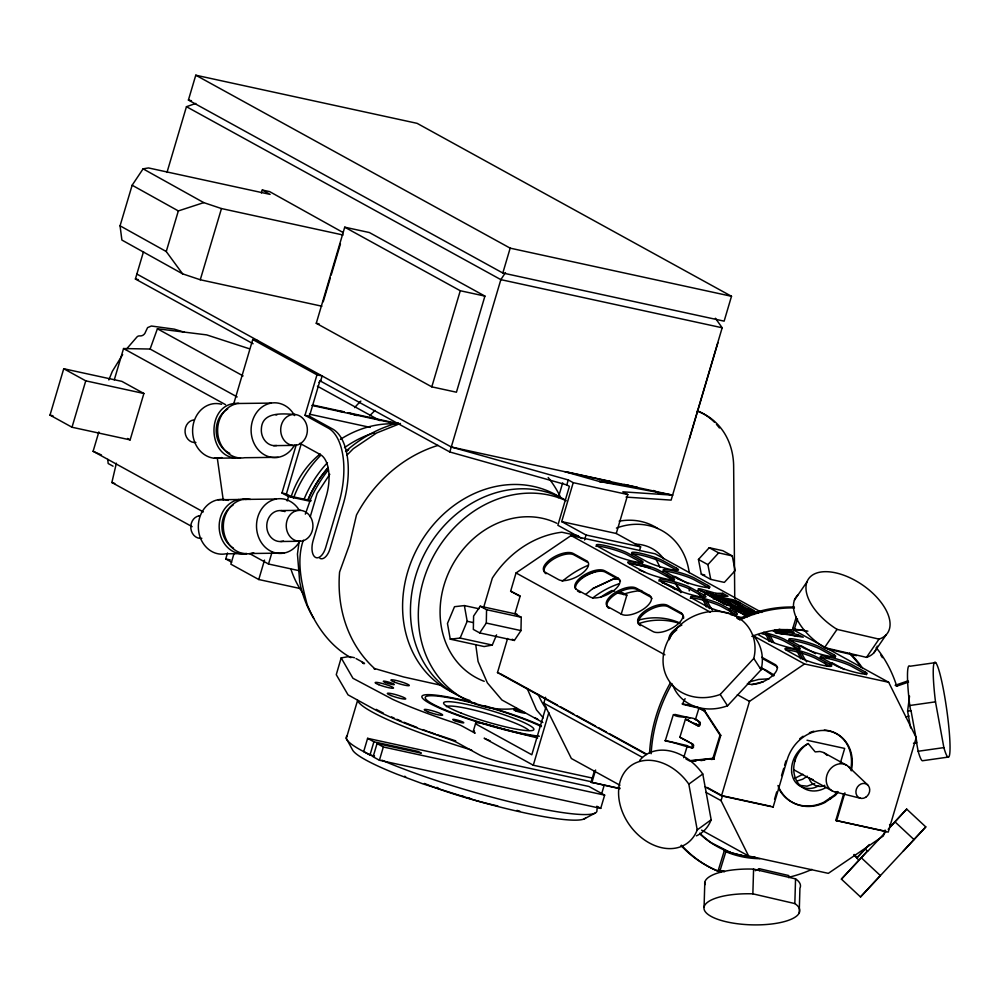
<?xml version="1.0" encoding="UTF-8"?>
<svg xmlns="http://www.w3.org/2000/svg" width="1000" height="1000" viewBox="0 0 1000 1000"><rect width="100%" height="100%" fill="white"/><g stroke="black" fill="none" stroke-linecap="round" stroke-linejoin="round"><path stroke-width="1.5" d="M354.475 657.712L352.15 657.2A8.713 1.113 16.5 0 0 348.088 656.7L341.175 657.887L336.262 674.688L348.038 694.862L373.2 708.7A130.675 16.6 16.5 0 0 419.162 728.763L447.5 738.75A17.425 2.212 16.5 0 1 457.4 742.75L479.25 754.775A17.425 2.212 16.5 0 0 501.863 762.3L592.05 781.912M341.175 657.887L352.95 678.288L392.837 699.425A130.675 16.6 16.5 0 0 452.413 722.175A17.425 2.212 16.5 0 1 462.312 726.188L475.125 733.225L473.25 731.363L475.7 723.075M479.688 632.913L486.3 623.062L486.562 609.712L480.213 606.225L473.6 616.075L473.338 629.425L479.688 632.913L514.362 640.45L520.975 630.6L521.237 617.263L514.913 613.775L520.075 596.388L510.637 591.188L516.038 572.95L571.087 535.55L655.212 553.85L761.775 612.463M704.075 907.087L704.8 882.375M795.55 878.863L794.837 903.575A47.912 15.525 1.7 0 1 765.95 924.538A47.912 15.525 1.7 0 1 704.438 910.25A47.912 15.525 1.7 0 1 752.862 893.838L753.587 869.112L795.55 878.863A47.912 15.525 1.7 0 1 799.925 888.2L799.212 912.925M759.325 870.863L759.388 868.725L788.775 875.55L788.713 877.688M910.675 727.962L907.6 711.175L909.55 696.112M694.538 718.988L699.85 721.9L700.212 724.513L697.85 725.863L685.462 719.062L679.875 737.237L692.25 744.05L692.038 747.763C684.188 746.513 673.913 741.963 665.2 741.012L673.35 714.562C679.125 719.475 698.612 714.325 699.463 724.338M299.237 540.788L297.45 554.062L299.7 581.825A126.325 108.287 -61.2 0 0 313.712 618.325M107.8 459.375L108.15 463.512L113.062 466.2M192.125 526.663L111.862 482.512L116.375 463.2M50 415.125L63.738 368.738L121.875 381.375L143.887 393.488L130.137 439.888L72.013 427.238L50 415.125L52.975 415.775M72.013 427.238L85.75 380.838L63.738 368.738M253.1 343.762L135.4 279.012L143.512 251.637M166.975 172.438L186.45 106.688L195.812 103.438M188.412 100.062L195.775 75.2L417.1 123.338L731.5 296.288L724.137 321.15L502.812 273.012L188.412 100.062L191.462 100.725M203.3 511.912L93.112 451.287L98.85 431.938M114.288 379.825L123.55 348.55L150.1 349.038L237.162 396.938M233.762 403.638L252.75 339.513L257.925 340.637M231.65 562.188L225.75 558.95L227.525 552.975M233.962 553.725L230.863 564.175L258.762 579.525L301.363 588.787M316.262 323.288L344.725 227.188L369.375 232.537L484.913 296.1L456.438 392.212L431.8 386.85L316.262 323.288L319.163 323.925M309.875 501.225L288.5 496.575L281.975 492.987L296.262 444.725M299.862 443.3L320.325 454.562A34.85 17.387 -77.7 0 1 326.225 496.35L313.1 540.662A13.938 6.95 -77.7 0 0 315.462 557.388A13.938 6.95 -77.7 0 0 325.675 547.587L338.8 503.263A62.725 31.3 -77.7 0 0 328.175 428.05L304.988 415.288L316.975 374.837L252.75 339.513M258.762 579.525L264.513 560.112M311.225 500.725L290.562 496.238L286.4 493.95L301.125 444.225M319.887 558.35A13.938 6.95 -77.7 0 0 330.1 548.55L343.225 504.225A62.725 31.3 -77.7 0 0 332.6 429.012L309.413 416.25L319.925 380.775L449.8 451.975L566.8 484.925L569.4 486.35L557.863 525.288L581.912 538.525M320.662 380.925L322.137 375.962L316.975 374.837M298.788 570.6L268.525 564.012L272 552.288M287.2 500.975L288.5 496.575M303.3 540.212C296.1 561.087 301.725 583.888 307.15 604.562C316.075 626.125 330.125 646.162 350.887 657.688M310.225 516.812L317.162 493.425L329.8 474.263M431.8 386.85L460.275 290.738L344.725 227.188M449.8 451.975L500.85 279.637L505.475 272.575M502.812 273.012L510.175 248.15L195.775 75.2M367.612 738.337L373.9 741.8L418.162 751.425L421.312 753.162L377.05 743.538L373.125 756.787L379.412 760.25L600.725 808.388L604.65 795.125L588.938 786.475L367.612 738.337L363.688 751.6L369.975 755.062L374.55 756.05M369.975 755.062L373.9 741.8M379.412 760.25L383.338 746.988L377.05 743.538M483.537 607.8L492.337 578.112A95.825 82.15 -61.2 0 1 561.838 532.225L578.475 535.85M646.375 754.513L497.488 672.6L507.6 638.462M558.3 497.675L562.688 482.863M566.8 484.925L568.275 479.95L451.275 447L136.875 274.05M639.525 550.612L640.625 546.888L586.05 535.013L561.688 521.613L573.225 482.675L568.275 479.95M584.587 539.987L586.05 535.013M619.95 785.238L571.375 758.512L543.812 703.15L545.562 697.262M545.938 707.05L531.812 754.775L477.575 724.938A17.425 2.212 16.5 0 1 492.612 725.925A126.325 16.05 16.5 0 0 537.675 737.95M592.3 778.062L533.288 765.225L548.862 712.625M640.625 546.888L616.263 533.488L627.8 494.538L622.85 491.825L672.6 495.138L451.275 447M621.2 614.237L626.875 595.087L622.938 592.925L618.787 592.025M715.4 318.238L722.175 327.775L671.125 500.112L626.038 497.1M689.45 438.8L717.925 342.688M619.9 788.737L591.075 782.2L594.388 771.012M591.862 782.638L595.6 770.013M597.737 807.013L596.862 809.95A130.675 16.6 16.5 0 1 521.225 804.525A130.675 16.6 16.5 0 1 381.875 760.175M601.638 793.825L604.25 785.025M708.088 594.587L706.575 593.663L707 591.788L717.262 596.2L728.025 596.225L722.7 593.3L715.95 593.337L700.612 588.962A8.825 1.125 16.5 0 0 698.1 589.113L710.2 596.237L739.712 602.65L738.838 604.225M713.125 595.438L712.638 597.087L734.887 601.925L735.375 600.275L713.125 595.438L707 591.788M700.125 590.625L715.45 594.987L715.95 593.337M742.75 606.788L738.688 605.9L730.138 601.2L722.738 599.6L731.275 604.3L730.788 605.95L727.562 605.25L717.638 599.788L718.125 598.138L710.725 596.525L724.975 604.362L754.488 610.788L740 602.812L732.588 601.2L742.75 606.788L742.25 608.45L738.188 607.562L729.65 602.863L725.2 601.9M715.45 594.987L722.212 594.95L722.7 593.3M727.562 605.25L728.05 603.587L718.125 598.138M729.65 602.863L730.138 601.2M738.188 607.562L738.688 605.9M748.737 609.55L739.5 604.462L740 602.812M744.488 614.612L738.088 611.013L738.625 609.188L747.938 613.5L747.438 615.163M739.575 609.375L739.087 611.025L738.138 610.85M730.2 607.863L740.387 610.225L740.875 608.562A10.2 1.3 16.5 0 1 744.925 608.925L758.125 613M744.287 614.475L744.775 612.825L747.938 613.5M749.475 613.862L748.225 612.962L748.713 611.3L754.475 613.188M748.225 612.962L749.35 611.325M690.325 760.987L713.9 758.538L720.775 735.337L705.05 711.275L697.975 707.387L682.262 703.737M851.3 770.837A37.462 32.113 -61.2 0 0 828.162 730.875A37.462 32.113 -61.2 0 0 787.138 759.837L773.138 807.062L721.5 795.837L749.488 701.363L804.525 663.962L888.65 682.262L916.213 737.638L888.225 832.1L835.8 820.438L843.675 793.863M885.113 830.062L883.363 835.95L828.325 873.35L748.625 856.012L721.062 800.65L722.362 796.237M786.888 629.575L790.25 630.462L789.762 632.112L779.1 629.312M790.25 630.462L794.087 632.575L782 630.612L798.162 634.812L797.675 636.462L781.513 632.263L786.038 633M774.538 799.25L776.725 791.875M781.538 775.638L783.725 768.263M784.6 765.312L785.913 760.888M794.663 761.475L795.025 760.25M840.3 763.213L844.675 748.425L807.013 740.238M830.713 798.65L829.825 798.2L830.6 798.625M836.587 820.863L844.9 792.825M321.9 306.212L200.275 279.762L182.587 273.837L121.888 240.05L120.062 225.812L132.15 185.225L143.088 168.85L148.5 167.938L270.113 194.387L262.275 190.025L261.388 192.987M182.587 273.837L166.25 251.525L178.337 210.925L203.775 202.625L221.475 208.562L343.088 235.012M200.275 279.762L221.475 208.562M323.225 301.762L330.288 278.025M331.175 275.062L340.45 243.912M738.625 609.188L749.112 615.2C738.263 614.062 718.213 601.287 740.875 608.562M683.675 757.7L687.237 746.125M695.387 719.675L698.95 708.112L682.4 704.262A118.475 101.562 -61.2 0 1 685.113 698.65M685.888 758.913L689.188 760.725L712.9 758.312L720.025 735.175L704.45 711.137L698.95 708.112M724.513 871.75L718.425 869.825L724.275 850.837L748.025 857.138L754.95 857.062M807.875 631.188A118.475 101.562 -61.2 0 0 794.312 629.338L792.738 628.475L796.325 616.838M720 870.7L725.85 851.7L724.275 850.837M794.312 629.338L797.513 618.95M305.325 514.163L310.975 498.125A126.325 108.287 -61.2 0 1 327.863 470.513M150.1 349.038L157.4 328.775L206.675 334.888L249.387 348.775M108.85 379.95L112.325 371.337L122.675 354.6M450.262 639.175L460.125 638.075L467.188 621.275L464.375 605.588L454.513 606.7L447.463 623.488L450.262 639.175L484.15 646.55L492.287 645.062L496.587 634.862M693.225 747.625L693.587 746.888L692.6 746.663M794.438 600.138L806.95 581.912M824.538 647.613L837.038 629.375A47.912 25.55 34.5 0 1 809.65 577.475A47.912 25.55 34.5 0 1 871.162 591.75A47.912 25.55 34.5 0 1 879.013 639.125L866.5 657.362L824.538 647.613A47.912 25.55 34.5 0 1 797.887 594.938M873.625 653.075L886.125 634.85M837.475 791.525L834.638 794.925L823.988 802.163A42.688 36.6 -61.2 0 1 778.4 787.85M838.25 791.95L835.425 795.35L824.775 802.6A42.688 36.6 -61.2 0 1 777.95 785.5M319.025 382.425L320.675 380.475M126.062 349.575L137.037 336.887A3.487 2.988 -61.2 0 1 139.388 335.9L140.475 335.925A5.225 4.475 -61.2 0 0 145.588 331.825L147.6 327.612L151.375 326.025L174.275 329.137L184.462 332.275M841.4 879.137L867.5 851.062L841.4 879.137L860.525 896.95L925.788 826.912L906.675 809.1L888.188 829.35M860.525 896.95L880.387 875.575L861.275 857.75M698.45 559.45L709.225 547.7L722.837 550.712L732.262 555.9L735.125 570.65L724.35 582.4L710.738 579.388L701.3 574.2L698.45 559.45L707.887 564.637L710.738 579.388M707.887 564.637L718.65 552.888L732.262 555.9M854.163 854.438L857.113 857.688L869.275 844.525M906.675 809.1L890.987 825.975M925.788 826.912L903.2 851.213M720.212 694.463L753.787 658.438A47.912 41.037 -32.9 0 0 712.425 611.388A47.912 41.037 -32.9 0 0 663.213 664.175A47.912 41.037 -32.9 0 0 720.212 694.463L727.537 705.788L761.112 669.775A47.912 41.037 -32.9 0 0 753.125 635.25M857.113 857.688L867.325 846.725M886.137 831.55L867.738 851.287L865.188 848.913M346.962 455.138L353.325 448.675L376.6 432.987L400.45 423.438M585.975 594.188L592.663 588.675L612.9 579.225L617.463 578.475L612.925 579.225L592.688 588.65M802.887 774.287L794.45 778.487M846.737 765.3L823.238 752.387L819.9 751.475L815.188 751.9L808.238 743.562C795.125 751.175 789.05 769.95 797.925 782.938A26.137 22.4 -61.2 0 0 826.225 787.362M711.162 819.762L697.225 829.9A47.912 36.012 54 0 1 639.487 836.05A47.912 36.012 54 0 1 627.175 768.975A47.912 36.012 54 0 1 688.825 784.137L702.775 774L711.162 819.762A47.912 36.012 54 0 1 696.4 835.863M807.387 776.2L802.613 779.262L797.537 780.863M699.538 725.713L698.612 726.05L685.462 719.062M692.575 748.312L686.688 745.5L665.075 740.475M808.238 743.562C797.812 748.713 790.65 760.275 791.663 772M818.675 785.688C809.538 791.737 795.675 787.625 792.663 776.688A26.575 21.075 -52.3 0 1 791.587 772.025M584.188 818.913L594.862 813.225M824.8 785.3C818.763 788.512 810.575 784.762 809.062 778.088L813.275 779.737M814.688 783.512L807.025 786.188L798.925 785.263M755.263 870.713L759.388 868.725M623.387 594.587L625.575 593.575A78.4 67.213 -61.2 0 1 641.712 590.588M908.05 680.837L895.175 685.312L896.737 686.188L908.55 682.075M906.188 716.988L908.988 716.012M751.7 684.638L763.363 681.75M638.2 623.8C651.05 619.15 665.275 619.062 678.325 623M749.013 682L758.75 679.425L769.175 678.787M638.088 620.262C651.8 616.25 667.025 617.125 680.05 623.088M473.25 731.363L474.487 731.062M362.238 662.463L364.562 663.625M199.2 515.837L199.237 515.825A11.325 9.75 89.3 0 0 190.863 528.538A11.325 9.75 89.3 0 0 201.812 538.3M935.638 662.6L909.912 666.25A47.912 5.062 81.9 0 0 909.75 705.5L910.713 710.725M909.75 705.5L935.487 701.838A47.912 5.062 81.9 0 1 936.95 664.737A47.912 5.062 81.9 0 1 949.262 731.812A47.912 5.062 81.9 0 1 943.875 747.613L918.15 751.263L916.587 742.763M907.6 711.175L911.025 710.688L916.912 742.725L913.475 743.213M948.112 757.1L922.387 760.763A47.912 5.062 81.9 0 1 918.15 751.263M691.787 761.338L696.125 760.888M700.462 760.438L704.8 759.987M710.863 759.35L714.163 759.013M692.125 761.413L695.088 761.112M701.012 760.5L703.988 760.2M711.4 759.45L714.362 759.15M238.775 403.363C204.562 401.325 206.337 462.262 240.5 457.775M295.075 414.487C282.962 413.725 262.05 411.275 261.363 428.925C260.712 436.438 265.688 444.812 273.637 445.65L292.987 445.4A15.512 13.35 89.3 0 0 306.075 423.312A15.512 13.35 89.3 0 0 283.025 421.125A15.512 13.35 89.3 0 0 292.987 445.4M273.637 445.65L276.65 445.538M278.163 457.3L244.688 457.725A27.4 23.588 89.3 0 1 222 446.438A27.4 23.588 89.3 0 1 220.275 417.875L220.675 417.025A27.4 23.588 89.3 0 1 237.725 403.5L271.2 403.088M250.85 553.513L284 553.075M214.425 458.237L235.25 457.975M217.987 499.762L238.812 499.513M243.012 499.438L276.163 499.038M280.887 510.575L300.375 510.325M298.8 541.275A15.512 13.35 89.3 0 1 288.438 517.212A15.512 13.35 89.3 0 1 311.525 518.913A15.512 13.35 89.3 0 1 298.8 541.275L279.312 541.525A15.512 13.35 89.3 0 1 267.062 522.663A15.512 13.35 89.3 0 1 284.962 511.637M610.712 481.675L599.075 481.413L564.963 471.725M338.125 411.15L344.162 411.85L312.75 405.012M706.513 593.438L708.238 593.75M628.987 485.65L599.075 481.413L672.6 495.138M275.712 414.738L276.875 414.913M775.375 632.863L784.2 634.275M441.25 685.325L403.575 676.95L374.55 668.512A130.675 112.025 -61.2 0 1 339.575 572.062L349.575 544.438L356.463 515.05A130.675 112.025 -61.2 0 1 438.013 445.4M792.738 628.475L795.537 629.025M805.088 630.9L799.712 629.85L779.55 629.525A118.475 101.562 -61.2 0 0 751.875 636.388M734.125 853.913L750.375 857.113M748.85 612.975L749.75 613.162M262.275 190.025L269.65 191.625L343.312 232.638M510.175 248.15L731.5 296.288M722.175 327.775L500.85 279.637L186.45 106.688M460.275 290.738L484.913 296.1M135.4 279.012L138.375 279.662M397.512 423.45L348.15 412.713L357 415.588M311.887 405.412L397.075 423.938M309.375 414.15L370.213 427.388M567.987 472.2L610.425 481.425M624.062 484.387L637.362 487.287M304.988 415.288L309.413 416.25M573.225 482.675L627.8 494.538M85.75 380.838L143.887 393.488M561.688 521.613L616.263 533.488M630.625 563.525L650.275 567.8M281.975 492.987L286.4 493.95M716.988 599.475L719.9 600.112M713.188 598.825L717.638 599.788M736.312 603.775L739.5 604.462M728.05 603.587L731.275 604.3M731.775 607.612L739.05 609.188M741.963 609.825L747.788 611.087M749.712 615.5L742.3 613.9L747.5 616.763M614.637 591.125L611.875 590.513A87.112 74.688 -61.2 0 0 600.388 597.4M617.188 592.975L626.875 595.087M510.637 591.188L520.2 595.962M480.213 606.225L517.1 614.25M486.562 609.712L521.237 617.263M464.375 605.588L479 608.763M225.75 558.95L230.238 559.925M486.3 623.062L520.975 630.6M467.188 621.275L473.038 622.55M460.125 638.075L492.287 645.062M497.488 672.6L498.963 672.925M722.188 795.725L770.837 806.3M835.8 820.438L885.975 831.35M617.5 787.45L619.9 787.975M591.075 782.2L619.113 788.3M383.338 746.988L604.65 795.125M701.3 574.2L704.762 574.963M837.038 629.375L879.013 639.125M827.075 648.863L856.462 655.688M674.812 714.4L689.987 717.925M687.712 719.575L688.413 719.737M699.65 723.025L700.387 723.2M698.9 725.45L699.663 725.625M720.025 735.175L720.775 735.337M679.875 737.237L689.137 742.025M692.788 745.337L693.763 745.562M712.9 758.312L713.9 758.538M718.425 869.825L720.113 870.225M721.912 870.638L723.988 871.125M752.862 893.838L794.837 903.575M835.2 791.938L860.638 798.312M774.6 629.987L784.7 632.612L772.913 630.737L776.9 632.925L803.25 637.2L798.162 634.812M475.925 703.4L473.587 702.788A69.688 8.85 16.5 0 0 423.25 698.988A69.688 8.85 16.5 0 0 500.425 728.675M111.862 482.512L114.8 483.475M436.875 734.613L455.75 740.9M436.825 787.387L438.088 787.812M754.825 613.525L744.438 610.575A10.2 1.3 16.5 0 0 740.387 610.225M759.9 667.7L765.45 669.825L774.262 675.175M93.112 451.287L101.45 454.975M740.512 611.462L741.35 611.838M760.625 667.3L773.675 676M672.938 587.475L661.15 581.75L672.913 587.45L675.037 589.487L672.887 587.425M374.162 668.9L375.062 669.35M732.788 853.637L711.388 842.812A118.475 101.562 -61.2 0 1 699.762 833.188M653.612 490.475L659 493.438M709.225 547.7L718.65 552.888M792.987 629.637L888.65 682.262M735.375 600.275L739.712 602.65M722.212 594.95L724.875 596.413M676.038 569.812L662.675 562.463A17.425 2.212 16.5 0 0 645.013 556.138A17.425 2.212 16.5 0 0 631.375 554.113M754.062 614.462L748.713 611.3M688.388 583.75L676.363 577.137A17.425 4.575 55.8 0 0 673.062 577.263M713.138 597.375L707.8 594.438A17.425 4.575 55.8 0 0 704.513 594.562M717.15 599.575L721.162 601.788A17.425 4.588 55.8 0 1 723.925 603.8M815.475 653.662L802.113 646.312A17.425 4.575 55.8 0 0 798.825 646.45M844.25 669.5L833.562 663.612A17.425 4.588 55.8 0 0 830.263 663.737M703.512 596.7L690.15 589.35A17.425 2.212 16.5 0 0 672.475 583.025A17.425 2.212 16.5 0 0 658.838 581.013M734.95 614L721.587 606.65A17.425 2.212 16.5 0 0 703.913 600.325A17.425 2.212 16.5 0 0 690.275 598.3M829.275 665.888L815.913 658.538A17.425 2.212 16.5 0 0 800.85 652.925A17.425 2.212 16.5 0 0 786.125 649.938M317.413 386.2L379.988 420.625M758.125 634.637L768.812 640.512A17.425 2.212 16.5 0 0 791.425 648.05A17.425 2.212 16.5 0 0 798.325 646.938L784.963 639.587A17.425 2.212 16.5 0 0 763.525 632.312M571.087 535.55L710.362 612.163M754.1 636.225L804.525 663.962M761.825 657.225L775.188 664.575A17.425 7.713 -26.5 0 1 769.15 678.35A17.425 7.713 -26.5 0 1 747.375 683.462M587.25 562.2L573.888 554.85A17.425 7.713 -26.5 0 0 552.125 559.975A17.425 7.713 -26.5 0 0 546.075 573.75M762.525 658.625L775.888 665.975A17.425 7.713 -26.5 0 1 777.638 667.775M157.4 328.775L243.1 375.913M577.513 591.038L580.188 592.513M123.55 348.55L225.575 404.675M516.038 572.95L664.887 654.825M737.35 694.688L749.488 701.363M701.5 708.575L705.037 710.525M701.15 708.662L704.887 710.725M793.812 769.75L831.912 790.713M695.837 723.825L698.312 725.188M694.45 723.288L697.15 724.762M512.137 639.225L514.362 640.45M690.5 742.775L693.487 744.538M127.55 438.462L130.137 439.888M772.362 806.637L773.138 807.062M500.325 673.675L557.5 705.125M560.212 706.625L573.825 714.112M576.55 715.6L595.612 726.087M598.325 727.588L606.5 732.075M609.212 733.575L645.975 753.787M707.225 787.487L720.825 794.975M705.113 786.812L721.5 795.837M543.812 703.15L641.988 757.15M706.062 792.4L721.062 800.65M249.55 553.575L268.525 564.012M542.85 722.5L501.912 699.987L487.362 682.862L478.075 661.513L475.788 645M701.587 830.15L748.625 856.012M356.025 658.562L363.837 662.85M533.288 765.225L484.162 738.2A17.425 2.212 16.5 0 0 490.075 740.788M596.8 806.225L600.725 808.388M143.088 168.85L203.775 202.625M132.15 185.225L178.337 210.925M120.062 225.812L166.25 251.525M824.3 752.95L827.175 755.425M363.675 663.637L362.675 662.875M894.85 821.737L913.962 839.55M889.55 824.475L891.25 826.062M859.013 860.3L853.925 855.05M848.425 766.625L867.85 785.088M543.275 717.875L536.487 709.887L527.2 688.538M753.787 658.438L761.112 669.775M585.638 817.913A121.962 15.5 16.5 0 1 563.513 819.488L561.225 819.237A121.962 15.5 16.5 0 1 477.675 801.075L422.688 783.787L396.925 774.175A121.962 15.5 16.5 0 1 352.413 749.688L346.3 738.438L357.6 700.325A130.675 16.6 16.5 0 0 471.688 750.062M655.413 558L660.088 567.375M935.487 701.838L943.875 747.613M688.825 784.137L697.225 829.9M217.413 458.812L223.212 499.85M734.737 598.212L733.65 466.362A69.688 59.75 -61.2 0 0 697.188 411.138M704.875 884.737A47.912 15.525 1.7 0 1 753.587 869.112M751.988 857.237A118.475 101.562 -61.2 0 1 700.4 834.425M680.975 845.5A140.262 120.237 -61.2 0 0 719.225 871.513L720.8 872.375A140.262 120.237 -61.2 0 1 681.525 845.25M649.587 752.862A140.262 120.237 -61.2 0 1 670.438 682.763M738.075 619.138A140.262 120.237 -61.2 0 1 794.412 607.075M880.812 655.138A140.262 120.237 -61.2 0 1 882.438 657.663M651.162 753.725A140.262 120.237 -61.2 0 1 672.013 683.625M739.65 620A140.262 120.237 -61.2 0 1 794.438 607.9M639.587 760.588A47.912 36.012 54 0 1 702.775 774M877.212 646.137A47.912 25.55 34.5 0 1 866.5 657.362M727.537 705.788A47.912 41.037 -32.9 0 1 672.812 685.275M876.2 647.613A140.262 120.237 -61.2 0 1 896.737 686.188M811.925 869.4A140.262 120.237 -61.2 0 1 788.888 877.237M849.837 653.225A118.475 101.562 -61.2 0 1 862.625 668.238M759.875 858.7A118.475 101.562 -61.2 0 1 725.85 851.7M849.362 653.413A118.475 101.562 -61.2 0 1 861.05 667.375M730.9 614.75A17.425 2.212 16.5 0 1 743.637 618.288M788.562 640.6A17.425 2.212 16.5 0 1 802.212 642.613A17.425 2.212 16.5 0 1 819.875 648.938L833.238 656.287A17.425 2.212 16.5 0 1 834.95 657.475M829.25 657.975A17.425 2.212 16.5 0 1 826.35 657.412M761.85 633.713A17.425 2.212 16.5 0 1 784.463 641.237L797.825 648.587A17.425 2.212 16.5 0 1 799.538 649.775M662.812 571.413A17.425 2.212 16.5 0 1 676.45 573.425A17.425 2.212 16.5 0 1 694.125 579.763L707.487 587.112A17.425 2.212 16.5 0 1 709.188 588.288M673.775 580.588A17.425 2.212 16.5 0 0 672.075 579.412L658.713 572.062A17.425 2.212 16.5 0 0 643.65 566.45A17.425 2.212 16.5 0 0 628.925 563.462M595.962 546.413A17.425 2.212 16.5 0 1 609.6 548.438A17.425 2.212 16.5 0 1 627.275 554.763L640.625 562.112A17.425 2.212 16.5 0 1 642.337 563.288M697.9 590.5A8.825 1.125 16.5 0 1 698.737 590.462M866.388 674.762A17.425 2.212 16.5 0 0 864.688 673.587L851.325 666.237A17.425 2.212 16.5 0 0 833.65 659.912A17.425 2.212 16.5 0 0 820.013 657.887M736.65 617.962A17.425 2.212 16.5 0 1 740.588 619.125M824.275 730.075A37.462 32.113 -61.2 0 1 850.812 768.988M799.675 738.838A37.462 32.113 -61.2 0 1 803.1 736.237M809.388 732.775A37.462 32.113 -61.2 0 1 813.825 731.213M680.875 592.675A17.425 4.588 55.8 0 1 675.575 583.038M712.312 609.975A17.425 4.588 55.8 0 1 707.013 600.337M737.337 610.913A17.425 4.588 55.8 0 1 738.538 610.138M773.713 642.275A17.425 4.575 55.8 0 1 769.887 634.925M806.625 661.862A17.425 4.588 55.8 0 1 801.338 652.212M831.462 664.938A17.425 4.588 55.8 0 1 831.663 662.8M698.95 593.75A17.425 4.575 55.8 0 1 701.287 597.125M702.7 599.4A17.425 4.575 55.8 0 1 706.312 606.912M709.438 608.625A17.425 4.575 55.8 0 1 705.138 599.987M728.763 608.938A17.425 4.588 55.8 0 1 732.725 614.412M735.95 611.862A17.425 4.588 55.8 0 1 739.237 611.725M765.575 634A17.425 4.588 55.8 0 1 769.188 641.5M771.625 642.075A17.425 4.588 55.8 0 1 768.012 634.575M793.263 645.638A17.425 4.588 55.8 0 1 795.6 649.013M797.013 651.287A17.425 4.588 55.8 0 1 800.625 658.8M803.062 659.375A17.425 4.575 55.8 0 1 799.45 651.875M824.712 662.938A17.425 4.588 55.8 0 1 827.05 666.3M575.763 589.237A17.425 7.713 -26.5 0 1 585.825 575.85A17.425 7.713 -26.5 0 1 605.325 572.15L618.688 579.5A17.425 7.713 -26.5 0 1 620.438 581.287M651.875 598.587A17.425 7.713 -26.5 0 0 650.125 596.788L636.763 589.438A17.425 7.713 -26.5 0 0 615 594.562A17.425 7.713 -26.5 0 0 608.95 608.337M683.525 618.425A17.425 7.713 -26.5 0 0 681.562 614.087L668.2 606.737A17.425 7.713 -26.5 0 0 646.438 611.862A17.425 7.713 -26.5 0 0 640.4 625.625M669.875 638.575A17.425 7.713 -26.5 0 1 672.913 633.362M673.962 632.288A17.425 7.713 -26.5 0 1 676.812 629.9M669.388 639.725A17.425 7.713 -26.5 0 1 681.862 625.05M592.65 598.062A87.112 74.688 -61.2 0 1 619.038 583.763M662.087 582.7A87.112 74.688 -61.2 0 1 680.4 591.575M546.325 709A87.112 74.688 -61.2 0 1 538.225 694.513M579.875 578.688A87.112 74.688 -61.2 0 1 596.188 571.25M639.237 570.15A87.112 74.688 -61.2 0 1 644.737 572.075M666.538 575A95.825 82.15 -61.2 0 1 672.038 580.05M675.075 583.325A95.825 82.15 -61.2 0 1 681.45 591.812M562.263 581.312A95.825 82.15 -61.2 0 1 588.325 565.262M372.375 755.9A130.675 16.6 16.5 0 1 346.95 736.038M435.425 734.125A127.188 16.163 16.5 0 1 428.45 731.65M427.088 731.15A127.188 16.163 16.5 0 1 422.812 729.587M416.775 727.312A127.188 16.163 16.5 0 1 404.075 722.288M401.138 721.075A127.188 16.163 16.5 0 1 396.912 719.287M394.212 718.1A127.188 16.163 16.5 0 1 391.613 716.95M383.25 713.025A127.188 16.163 16.5 0 1 376.15 709.338M469.888 798.225A9.588 1.212 16.5 0 1 467.175 797.562M464.288 796.737A9.588 1.212 16.5 0 1 461.538 795.825M405.712 776.85A9.588 1.212 16.5 0 1 404.775 776.2M519.862 811.213A9.588 1.212 16.5 0 1 516.987 810.387M497.825 805.962A67.95 8.637 16.5 0 1 424.412 783.45M539.35 736.225A66.213 8.413 16.5 0 1 445.05 709.837A66.213 8.413 16.5 0 1 447.7 697.55A66.213 8.413 16.5 0 1 541.413 726.612M446.388 706.663A43.562 5.537 16.5 0 1 487.025 713.525A43.562 5.537 16.5 0 1 528.938 730.475M537.688 719.112A9.588 1.212 16.5 0 1 535.013 717.638M536.9 736.612A69.688 8.85 16.5 0 1 501.887 729.062M484.525 705.75A69.688 8.85 16.5 0 1 541.425 725.825M676.112 577.725A33.363 28.613 -61.5 0 1 678.7 579.2M619.163 521.175A67.95 58.275 -61.5 0 1 657.625 528.45M616.425 528.075A67.95 58.275 -61.5 0 1 689.225 572.712M689.538 587.938A67.95 58.275 -61.5 0 1 689.212 590.913M635.325 544.138A47.475 40.712 -61.5 0 1 663.6 558.737M345.588 451.5A126.325 108.287 -61.2 0 1 398.5 422.85M307.875 500.037A100.188 85.887 -61.2 0 1 328.225 467.562M307.938 500.05A100.013 85.738 -61.2 0 1 328.25 467.625M304.225 498.825A104.537 89.625 -61.2 0 1 327.463 462.675M344.475 447.688A104.537 89.625 -61.2 0 1 374.55 432.688M303.625 594.15A104.537 89.625 -61.2 0 1 291.012 569.362M293.5 498.15A104.537 89.625 -61.2 0 1 320.513 455.513M340.35 439.387A104.537 89.625 -61.2 0 1 393.738 423.8M291.112 496.875A78.4 67.213 -61.2 0 1 320.138 453.95M484.225 681.325A87.112 74.688 -61.2 0 1 449.075 571.712A87.112 74.688 -61.2 0 1 556.8 523.263M516.788 708.388A111.512 95.6 -61.2 0 1 421.625 587.2A111.512 95.6 -61.2 0 1 566.25 500.763M470.15 700.575A111.512 95.6 -61.2 0 1 422.55 557.888A111.512 95.6 -61.2 0 1 564.95 499.812M455.4 693.637A111.512 95.6 -61.2 0 1 417.788 547.425A111.512 95.6 -61.2 0 1 560.887 497.8M548.175 477.475A130.675 112.025 -61.2 0 1 561.025 498.225M283.463 541.062A15.512 13.35 89.3 0 1 280.7 541.538M299.988 540.825A27.387 23.575 89.3 0 1 275.413 552.875A27.387 23.575 89.3 0 1 256.837 530.513L256.7 529.475A27.387 23.575 89.3 0 1 271.262 500.625A27.387 23.575 89.3 0 1 299.025 509.825M253.738 552.737A27.4 23.588 89.3 0 1 223.4 528.362A27.4 23.588 89.3 0 1 250.387 499.387M233.475 548.15A24.188 20.825 89.3 0 1 221.912 526.675A24.188 20.825 89.3 0 1 233.1 505.05M246.2 499.45A27.387 23.575 89.3 0 0 219.163 526.7A27.387 23.575 89.3 0 0 246.663 553.55L225.837 553.825A27.387 23.588 89.3 0 1 198.363 525.25A27.387 23.588 89.3 0 1 228.263 500.438M697.738 410.95A69.688 59.75 -61.2 0 1 714.312 422.088M716.462 424.375A69.688 59.75 -61.2 0 1 719.425 428M354.625 407.612A113.25 97.125 -61.5 0 1 360.838 401.087M369.725 415.763A101.05 86.675 -61.5 0 1 375.075 410.45M294.525 445.075A27.387 23.575 89.3 0 1 259.212 450.8A27.387 23.575 89.3 0 1 259.288 409.375A27.387 23.575 89.3 0 1 294.575 415.575M229.788 453.325A24.188 20.825 89.3 0 1 216.213 431.887A24.188 20.825 89.3 0 1 227.725 408.975M221.775 457.562A27.387 23.588 89.3 0 1 192.6 430.925A27.387 23.588 89.3 0 1 221.612 404.3M195.888 442.463A11.325 9.75 89.3 0 1 185.1 432.438A11.325 9.75 89.3 0 1 193.688 419.95M837.525 792.262A14.712 12.613 -61.2 0 1 828.662 771.263A14.712 12.613 -61.2 0 1 851.075 770.025M676.538 568.162L663.175 560.812A17.425 2.212 16.5 0 0 640.562 553.275A17.425 2.212 16.5 0 0 633.663 554.388L647.025 561.737A17.425 2.212 16.5 0 0 669.638 569.275A17.425 2.212 16.5 0 0 676.538 568.162M707.975 585.45L694.613 578.1A17.425 2.212 16.5 0 0 672 570.575A17.425 2.212 16.5 0 0 665.1 571.688L678.462 579.038A17.425 2.212 16.5 0 0 701.075 586.562A17.425 2.212 16.5 0 0 707.975 585.45M833.737 654.638L820.375 647.288A17.425 2.212 16.5 0 0 797.75 639.75A17.425 2.212 16.5 0 0 790.863 640.863L804.225 648.213A17.425 2.212 16.5 0 0 826.838 655.75A17.425 2.212 16.5 0 0 833.737 654.638M865.175 671.925L851.812 664.575A17.425 2.212 16.5 0 0 829.2 657.05A17.425 2.212 16.5 0 0 822.3 658.162L835.662 665.512A17.425 2.212 16.5 0 0 858.275 673.05A17.425 2.212 16.5 0 0 865.175 671.925M641.125 560.462L627.762 553.112A17.425 2.212 16.5 0 0 605.15 545.575A17.425 2.212 16.5 0 0 598.25 546.688L611.613 554.038A17.425 2.212 16.5 0 0 634.225 561.575A17.425 2.212 16.5 0 0 641.125 560.462M672.562 577.75L659.2 570.4A17.425 2.212 16.5 0 0 636.587 562.863A17.425 2.212 16.5 0 0 629.688 563.987L643.05 571.337A17.425 2.212 16.5 0 0 665.662 578.862A17.425 2.212 16.5 0 0 672.562 577.75M704 595.05L690.638 587.7A17.425 2.212 16.5 0 0 668.025 580.163A17.425 2.212 16.5 0 0 661.125 581.275L674.488 588.625A17.425 2.212 16.5 0 0 697.113 596.163A17.425 2.212 16.5 0 0 704 595.05M735.438 612.337L722.075 604.987A17.425 2.212 16.5 0 0 699.463 597.463A17.425 2.212 16.5 0 0 692.575 598.575L705.938 605.925A17.425 2.212 16.5 0 0 728.55 613.462A17.425 2.212 16.5 0 0 735.438 612.337M829.762 664.225L816.4 656.875A17.425 2.212 16.5 0 0 793.787 649.35A17.425 2.212 16.5 0 0 786.888 650.462L800.25 657.812A17.425 2.212 16.5 0 0 822.862 665.337A17.425 2.212 16.5 0 0 829.762 664.225M586.55 560.8L573.188 553.45A17.425 7.713 -26.5 0 0 551.425 558.575A17.425 7.713 -26.5 0 0 545.375 572.35L558.737 579.7A17.425 7.713 -26.5 0 0 580.5 574.575A17.425 7.713 -26.5 0 0 586.55 560.8M617.987 578.1L604.625 570.75A17.425 7.713 -26.5 0 0 582.863 575.875A17.425 7.713 -26.5 0 0 576.825 589.637L590.175 596.987A17.425 7.713 -26.5 0 0 611.95 591.862A17.425 7.713 -26.5 0 0 617.987 578.1M649.425 595.388L636.062 588.038A17.425 7.713 -26.5 0 0 614.3 593.162A17.425 7.713 -26.5 0 0 608.263 606.938L621.625 614.288A17.425 7.713 -26.5 0 0 643.388 609.163A17.425 7.713 -26.5 0 0 649.425 595.388M680.863 612.688L667.513 605.337A17.425 7.713 -26.5 0 0 645.738 610.462A17.425 7.713 -26.5 0 0 639.7 624.237L653.062 631.587A17.425 7.713 -26.5 0 0 674.825 626.462A17.425 7.713 -26.5 0 0 680.863 612.688M461 713.025A47.038 5.975 16.5 0 0 533.462 730.062A47.038 5.975 16.5 0 0 471.825 705.487A47.038 5.975 16.5 0 0 461 713.025M515.837 710.888A5.75 0.725 16.5 0 0 524.7 712.962A5.75 0.725 16.5 0 0 517.163 709.963A5.75 0.725 16.5 0 0 515.837 710.888M390.887 695.487A9.588 1.212 16.5 0 0 405.65 698.962A9.588 1.212 16.5 0 0 393.1 693.962A9.588 1.212 16.5 0 0 390.887 695.487M427.812 711.688A9.588 1.212 16.5 0 0 442.575 715.163A9.588 1.212 16.5 0 0 430.012 710.163A9.588 1.212 16.5 0 0 427.812 711.688M378.688 684.663A9.588 1.212 16.5 0 0 393.45 688.138A9.588 1.212 16.5 0 0 380.887 683.138A9.588 1.212 16.5 0 0 378.688 684.663M394.462 682.113A9.588 1.212 16.5 0 0 409.225 685.588A9.588 1.212 16.5 0 0 396.662 680.588A9.588 1.212 16.5 0 0 394.462 682.113M454.9 720.738A5.75 0.725 16.5 0 0 463.762 722.812A5.75 0.725 16.5 0 0 456.225 719.812A5.75 0.725 16.5 0 0 454.9 720.738M385.425 682.513A5.75 0.725 16.5 0 0 394.288 684.6A5.75 0.725 16.5 0 0 386.75 681.6A5.75 0.725 16.5 0 0 385.425 682.513M348.562 449.637A100.188 85.887 -61.2 0 0 346.138 451.325A100.013 85.738 -61.2 0 1 348.562 449.725M865.725 797.288A7.763 6.65 -61.2 0 0 866.825 784.287A7.763 6.65 -61.2 0 0 855.925 791.213A7.763 6.65 -61.2 0 0 865.725 797.288"/></g></svg>
